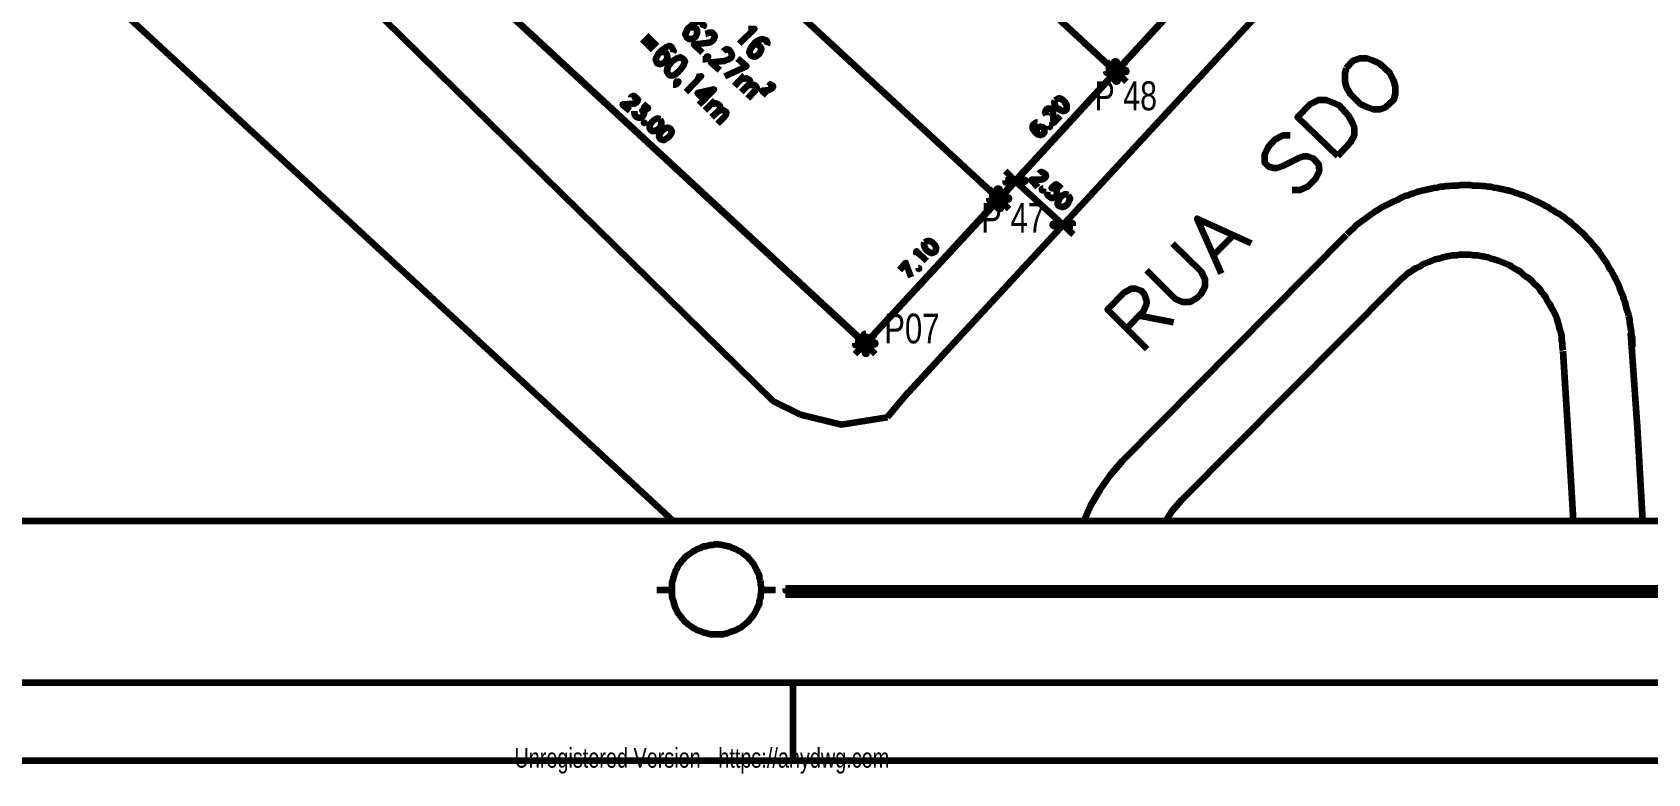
# Model space of a CAD drawing. Header units: inches. Extents: x 1 to 529, y -1 to 335.
# Drawn here: x 189.2 to 352.6, y -1.3 to 73.6 of the extents above; entities that cross this region are included whole.
import ezdxf

# ---------------------------------------------------------------- set-up
doc = ezdxf.new("R2010")
doc.units = ezdxf.units.IN
for name, color, linetype, lineweight in [('H', 7, 'CONTINUOUS', 100), ('P', 250, 'CONTINUOUS', 100), ('Text', 250, 'CONTINUOUS', 100)]:
    doc.layers.add(name, color=color, linetype=linetype, lineweight=lineweight)
doc.styles.get("Standard").update_dxf_attribs({"font": 'txt', "width": 0.75})

msp = doc.modelspace()

# ---------------------------------------------------------------- hatches: boundary and pattern name
at = {"layer": 'H', "linetype": 'CONTINUOUS'}
for color, points in [(252, [(299, 68.67), (298.67, 70.67), (298.8, 68.67), (299, 68.67), (298.67, 70.67), (298.93, 70.67)]), (252, [(298.67, 70.67), (299, 68.67), (298.93, 70.67), (298.67, 70.67), (299, 68.67), (298.8, 68.67)]), (252, [(297.87, 69.53), (299.87, 69.8), (297.8, 69.73), (297.87, 69.53), (299.87, 69.8), (299.87, 69.6)]), (252, [(287.2, 55.8), (286.8, 57.8), (286.93, 55.8), (287.2, 55.8), (286.8, 57.8), (287.07, 57.8)]), (252, [(286.8, 57.8), (287.2, 55.8), (287.07, 57.8), (286.8, 57.8), (287.2, 55.8), (286.93, 55.8)]), (252, [(287.67, 58.47), (289.67, 58.73), (287.67, 58.67), (287.67, 58.47), (289.67, 58.73), (289.67, 58.53)]), (252, [(286, 56.67), (288, 56.93), (286, 56.87), (286, 56.67), (288, 56.93), (288, 56.73)]), (252, [(294.47, 54.33), (292.47, 54.07), (294.47, 54.07), (294.47, 54.33), (292.47, 54.07), (292.47, 54.27)]), (252, [(273.33, 43.13), (273.6, 41.13), (273.53, 43.13), (273.33, 43.13), (273.6, 41.13), (273.47, 41.13)]), (252, [(272.47, 42), (274.47, 42.27), (272.47, 42.2), (272.47, 42), (274.47, 42.27), (274.47, 42.07)]), (0, [(265.4, 17.2), (367.27, 17.4), (265.4, 17.4), (265.4, 17.2), (367.27, 17.4), (367.27, 17.2)])]:
    msp.add_hatch(color=color, dxfattribs=at).paths.add_polyline_path(points)

# ---------------------------------------------------------------- linework, layer by layer
at = {"layer": 'P', "color": 252, "linetype": 'CONTINUOUS'}
for points in [[(1.2, 334.87), (474.8, 334.87), (474.8, 0), (1.2, 0), (1.2, 334.87)], [(18.07, 327), (466.93, 327), (466.93, 7.87), (18.07, 7.87), (18.07, 327)], [(23.4, 24.27), (370.13, 24.27), (370.13, 319.27), (23.4, 319.27), (23.4, 24.27)], [(281.67, 41.4), (340.47, 105), (343.67, 109.27), (345.07, 112.27), (346.47, 168.4), (346.47, 170.6), (345.87, 173.4), (345.27, 174.6), (344.2, 177.53), (341.93, 180.8), (340.47, 182.27), (193.6, 319.2)], [(169.47, 129.2), (264.13, 36.4)], [(251.2, 113.73), (298.93, 69.53)], [(239.33, 100.87), (287.13, 56.67)], [(225.8, 86.33), (273.6, 42.07)], [(254.07, 24.27), (188.4, 84.93)], [(298.73, 69.53), (310.8, 82.6)], [(298.8, 68.67), (299, 68.67), (298.67, 70.67), (298.8, 68.67)], [(299, 68.67), (298.67, 70.67), (298.93, 70.67), (299, 68.67)], [(298.93, 70.67), (298.67, 70.67), (299, 68.67), (298.93, 70.67)], [(298.67, 70.67), (299, 68.67), (298.8, 68.67), (298.67, 70.67)], [(286.93, 56.67), (298.93, 69.73)], [(297.8, 69.73), (297.87, 69.53), (299.87, 69.8), (297.8, 69.73)], [(297.87, 69.53), (299.87, 69.8), (299.87, 69.6), (297.87, 69.53)], [(294.53, 53.2), (293.47, 54.2), (288.67, 58.6), (287.67, 59.6)], [(286.93, 55.8), (287.2, 55.8), (286.8, 57.8), (286.93, 55.8)], [(287.2, 55.8), (286.8, 57.8), (287.07, 57.8), (287.2, 55.8)], [(287.07, 57.8), (286.8, 57.8), (287.2, 55.8), (287.07, 57.8)], [(286.8, 57.8), (287.2, 55.8), (286.93, 55.8), (286.8, 57.8)], [(287.67, 58.67), (287.67, 58.47), (289.67, 58.73), (287.67, 58.67)], [(287.67, 58.47), (289.67, 58.73), (289.67, 58.53), (287.67, 58.47)], [(351.07, 41.8), (351.07, 42.13), (351.07, 42.47), (351.07, 42.73), (351, 43.07), (351, 43.4), (350.93, 43.67), (350.87, 44), (350.8, 44.27), (350.8, 44.6), (350.73, 44.93), (350.67, 45.2), (350.53, 45.53), (350.47, 45.8), (350.4, 46.07), (350.33, 46.4), (350.2, 46.67), (350.13, 47), (350, 47.27), (349.87, 47.53), (349.8, 47.8), (349.67, 48.13), (349.53, 48.4), (349.4, 48.67), (349.27, 48.93), (349.13, 49.2), (349, 49.47), (348.8, 49.73), (348.67, 50), (348.53, 50.27), (348.33, 50.53), (348.2, 50.73), (348, 51), (347.8, 51.27), (347.67, 51.47), (347.47, 51.73), (347.27, 52), (347.07, 52.2), (346.87, 52.47), (346.67, 52.67), (346.47, 52.87), (346.27, 53.13), (346.07, 53.33), (345.8, 53.53), (345.6, 53.73), (345.4, 53.93), (345.13, 54.13), (344.93, 54.33), (344.67, 54.53), (344.4, 54.73), (344.2, 54.93), (343.93, 55.07), (343.67, 55.27), (343.4, 55.4), (343.13, 55.6), (342.87, 55.73), (342.6, 55.93), (342.33, 56.07), (342.07, 56.2), (341.8, 56.33), (341.53, 56.47), (341.27, 56.6), (340.93, 56.73), (340.67, 56.87), (340.4, 57), (340.07, 57.13), (339.8, 57.2), (339.47, 57.33), (339.2, 57.4), (338.87, 57.53), (338.6, 57.6), (338.27, 57.67), (338, 57.73), (337.67, 57.8), (337.4, 57.87), (337.07, 57.93), (336.8, 58), (336.47, 58), (336.13, 58.07), (335.87, 58.07), (335.53, 58.13), (335.27, 58.13), (334.93, 58.13), (334.67, 58.2), (334.33, 58.2), (334, 58.2), (333.73, 58.2), (333.4, 58.13), (333.13, 58.13), (332.8, 58.13), (332.53, 58.07), (332.2, 58.07), (331.93, 58), (331.6, 58), (331.33, 57.93), (331, 57.87), (330.73, 57.8), (330.4, 57.73), (330.13, 57.67), (329.8, 57.6), (329.53, 57.53), (329.27, 57.47), (328.93, 57.33), (328.67, 57.27), (328.4, 57.13), (328.07, 57.07), (327.8, 56.93), (327.53, 56.8), (327.27, 56.67), (326.93, 56.53), (326.67, 56.4), (326.4, 56.27), (326.13, 56.13), (325.87, 56), (325.6, 55.87), (325.33, 55.67), (325.07, 55.53), (324.8, 55.33), (324.6, 55.2), (324.33, 55), (324.07, 54.8), (323.8, 54.6), (323.6, 54.47), (323.33, 54.27), (323.07, 54.07), (322.87, 53.8), (322.6, 53.6), (322.4, 53.4), (322.2, 53.2)], [(273.4, 42.07), (287.13, 56.87)], [(286, 56.87), (286, 56.67), (288, 56.93), (286, 56.87)], [(286, 56.67), (288, 56.93), (288, 56.73), (286, 56.67)], [(294.47, 54.07), (294.47, 54.33), (292.47, 54.07), (294.47, 54.07)], [(294.47, 54.33), (292.47, 54.07), (292.47, 54.27), (294.47, 54.33)], [(322.13, 53.13), (299.47, 30.27)], [(344.07, 41.47), (344, 41.8), (344, 42.2), (343.93, 42.53), (343.93, 42.93), (343.87, 43.27), (343.73, 43.6), (343.67, 43.93), (343.53, 44.33), (343.47, 44.67), (343.33, 45), (343.2, 45.33), (343, 45.6), (342.87, 45.93), (342.67, 46.27), (342.47, 46.53), (342.33, 46.87), (342.07, 47.13), (341.87, 47.4), (341.67, 47.73), (341.4, 48), (341.13, 48.2), (340.93, 48.47), (340.67, 48.73), (340.33, 48.93), (340.07, 49.13), (339.8, 49.4), (339.47, 49.6), (339.2, 49.73), (338.87, 49.93), (338.53, 50.13), (338.2, 50.27), (337.87, 50.4), (337.53, 50.53), (337.13, 50.67), (336.8, 50.73), (336.47, 50.87), (336.13, 50.93), (335.73, 51), (335.4, 51.07), (335, 51.07), (334.67, 51.13), (334.33, 51.13), (333.93, 51.13), (333.6, 51.13), (333.27, 51.07), (332.87, 51.07), (332.53, 51), (332.2, 50.93), (331.87, 50.87), (331.47, 50.73), (331.13, 50.67), (330.8, 50.53), (330.47, 50.4), (330.13, 50.27), (329.8, 50.13), (329.53, 49.93), (329.2, 49.8), (328.87, 49.6), (328.6, 49.4), (328.27, 49.2), (328, 48.93), (327.73, 48.73), (327.47, 48.47), (327.2, 48.2)], [(327.2, 48.2), (305.47, 26.33), (304.53, 25.27), (303.87, 24.27)], [(273.53, 43.13), (273.33, 43.13), (273.6, 41.13), (273.53, 43.13)], [(273.33, 43.13), (273.6, 41.13), (273.47, 41.13), (273.33, 43.13)], [(352.13, 24.27), (351.6, 33.73), (350.93, 43.27)], [(272.47, 42.2), (272.47, 42), (274.47, 42.27), (272.47, 42.2)], [(272.47, 42), (274.47, 42.27), (274.47, 42.07), (272.47, 42)], [(277.87, 37.27), (281.67, 41.4)], [(345.13, 24.27), (344.6, 32.8), (344.07, 41.4)], [(264.13, 36.4), (266.93, 35)], [(275.73, 34.73), (277.87, 37.27)], [(266.93, 35), (271.07, 34), (275.73, 34.73)], [(299.47, 30.27), (298.27, 28.87), (297.2, 27.4), (296.27, 25.8), (295.6, 24.27)], [(263, 17.33), (263, 17.53), (262.93, 17.8), (262.93, 18), (262.87, 18.2), (262.8, 18.47), (262.8, 18.67), (262.73, 18.87), (262.6, 19.07), (262.53, 19.27), (262.4, 19.47), (262.33, 19.67), (262.2, 19.87), (262.07, 20), (261.93, 20.2), (261.8, 20.33), (261.67, 20.53), (261.47, 20.67), (261.33, 20.8), (261.13, 20.93), (261, 21.07), (260.8, 21.2), (260.6, 21.27), (260.4, 21.4), (260.2, 21.47), (260, 21.53), (259.8, 21.67), (259.6, 21.67), (259.33, 21.73), (259.13, 21.8), (258.93, 21.8), (258.67, 21.87), (258.47, 21.87), (258.2, 21.87), (258, 21.8), (257.73, 21.8), (257.53, 21.73), (257.33, 21.67), (257.07, 21.67), (256.87, 21.53), (256.67, 21.47), (256.47, 21.4), (256.27, 21.27), (256.07, 21.2), (255.93, 21.07), (255.73, 20.93), (255.53, 20.8), (255.4, 20.67), (255.2, 20.53), (255.07, 20.33), (254.93, 20.2), (254.8, 20), (254.67, 19.87), (254.53, 19.67), (254.47, 19.47), (254.33, 19.27), (254.27, 19.07), (254.2, 18.87), (254.13, 18.67), (254.07, 18.47), (254, 18.2), (253.93, 18), (253.93, 17.8), (253.93, 17.53), (253.93, 17.33), (253.93, 17.07), (253.93, 16.87), (253.93, 16.6), (254, 16.4), (254.07, 16.2), (254.13, 15.93), (254.2, 15.73), (254.27, 15.53), (254.33, 15.33), (254.47, 15.13), (254.53, 14.93), (254.67, 14.8), (254.8, 14.6), (254.93, 14.4), (255.07, 14.27), (255.2, 14.07), (255.4, 13.93), (255.53, 13.8), (255.73, 13.67), (255.93, 13.53), (256.07, 13.4), (256.27, 13.33), (256.47, 13.2), (256.67, 13.13), (256.87, 13.07), (257.07, 13), (257.33, 12.93), (257.53, 12.87), (257.73, 12.8), (258, 12.8), (258.2, 12.8), (258.47, 12.8), (258.67, 12.8), (258.93, 12.8), (259.13, 12.8), (259.33, 12.87), (259.6, 12.93), (259.8, 13), (260, 13.07), (260.2, 13.13), (260.4, 13.2), (260.6, 13.33), (260.8, 13.4), (261, 13.53), (261.13, 13.67), (261.33, 13.8), (261.47, 13.93), (261.67, 14.07), (261.8, 14.27), (261.93, 14.4), (262.07, 14.6), (262.2, 14.8), (262.33, 14.93), (262.4, 15.13), (262.53, 15.33), (262.6, 15.53), (262.73, 15.73), (262.8, 15.93), (262.8, 16.2), (262.87, 16.4), (262.93, 16.6), (262.93, 16.87), (263, 17.07), (263, 17.33)], [(265.4, 16.8), (367.27, 16.8)], [(266.2, 0), (266.2, 7.87)]]:
    msp.add_lwpolyline(points, dxfattribs=at)
at = {"layer": 'P', "color": 0, "linetype": 'CONTINUOUS'}
for points in [[(340.13, 173), (338.8, 113.07), (273.47, 42.13), (64.47, 235.6), (112.33, 287.4), (244.8, 164.8), (292.67, 216.53), (340.13, 173)], [(298.8, 69.67), (251.27, 113.67)], [(287, 56.8), (239.4, 100.8)], [(257.07, 74.07), (257.2, 74.33), (257, 74.53), (256.93, 74.67), (256.67, 74.73), (256.33, 74.67), (255.93, 74.33), (255.53, 74), (255.33, 73.6), (255.27, 73.4), (255.4, 73.13), (255.47, 73.07), (255.67, 72.93), (256, 73), (256.27, 73.13), (256.33, 73.2), (256.47, 73.47), (256.47, 73.8), (256.4, 74), (256.33, 74.07), (256.13, 74.13), (255.8, 74.13), (255.53, 74)], [(257.33, 73.47), (257.47, 73.53), (257.67, 73.6), (257.8, 73.6), (258, 73.6), (258.2, 73.4), (258.27, 73.2), (258.2, 73.07), (258.13, 72.87), (258, 72.73), (257.8, 72.6), (257.47, 72.53), (256.13, 72.4), (257, 71.6)], [(261.67, 74), (261.87, 74), (262.27, 74), (260.73, 72.47)], [(250.93, 72.93), (252, 71.87)], [(251.33, 73.33), (252.4, 72.27)], [(254.07, 71.6), (254.13, 71.73), (254, 72), (253.93, 72.13), (253.67, 72.27), (253.33, 72.13), (252.87, 71.8), (252.53, 71.47), (252.33, 71.07), (252.27, 70.87), (252.4, 70.6), (252.4, 70.53), (252.67, 70.4), (252.93, 70.47), (253.2, 70.6), (253.27, 70.73), (253.47, 71), (253.47, 71.2), (253.4, 71.47), (253.33, 71.53), (253.07, 71.67), (252.8, 71.6), (252.53, 71.47)], [(259.13, 71.73), (259.2, 71.8), (259.4, 71.93), (259.53, 71.93), (259.73, 71.87), (259.93, 71.6), (260, 71.4), (260, 71.27), (259.93, 71.07), (259.73, 70.93), (259.6, 70.87), (259.2, 70.73), (257.87, 70.6), (258.73, 69.8)], [(263.53, 72.33), (263.6, 72.53), (263.53, 72.8), (263.33, 72.87), (263.13, 72.93), (262.8, 72.87), (262.33, 72.6), (262, 72.2), (261.8, 71.87), (261.73, 71.6), (261.87, 71.33), (261.93, 71.27), (262.13, 71.2), (262.4, 71.2), (262.67, 71.4), (262.8, 71.47), (262.93, 71.73), (263, 72), (262.8, 72.27), (262.8, 72.27), (262.53, 72.4), (262.33, 72.4), (262, 72.2)], [(255, 71), (254.8, 71.13), (254.4, 71), (254, 70.73), (253.8, 70.53), (253.47, 70.07), (253.4, 69.73), (253.47, 69.53), (253.6, 69.33), (253.87, 69.27), (254.2, 69.33), (254.6, 69.67), (254.8, 69.87), (255.13, 70.33), (255.27, 70.67), (255.13, 70.87), (255, 71)], [(257.53, 71.07), (257.47, 71.07), (257.47, 71.2), (257.6, 71.2), (257.53, 71.07), (257.4, 70.93), (257.2, 70.87), (257.07, 70.87)], [(259.27, 69.2), (261.47, 70.2), (260.6, 71)], [(297.87, 68.67), (299.87, 70.67)], [(297.87, 70.67), (299.87, 68.67)], [(299.53, 69.67), (299.47, 69.93), (299.33, 70.13), (299.13, 70.33), (298.87, 70.4), (298.6, 70.33), (298.33, 70.13), (298.2, 69.93), (298.13, 69.67), (298.2, 69.4), (298.33, 69.2), (298.6, 69), (298.87, 69), (299.13, 69), (299.33, 69.2), (299.47, 69.4), (299.53, 69.67)], [(322.13, 70), (322, 69.47), (322, 68.67), (322.13, 68.13), (322.53, 67.4), (323.53, 66.4), (324.27, 66.07), (324.87, 65.87), (325.6, 65.87), (326.13, 66.07), (326.93, 66.8), (327.13, 67.4), (327.13, 68.13), (326.93, 68.73), (326.53, 69.53), (325.6, 70.4), (324.8, 70.8), (324.2, 71), (323.47, 71), (322.87, 70.8), (322.13, 70)], [(254.53, 68.53), (254.4, 68.53), (254.4, 68.67), (254.6, 68.67), (254.53, 68.53), (254.4, 68.4), (254.2, 68.33), (254.07, 68.33)], [(256.33, 69.2), (256.47, 69.13), (256.87, 69.2), (255.33, 67.6)], [(261.27, 69.27), (260.27, 68.2)], [(261, 68.93), (261.47, 69), (261.6, 68.93), (261.8, 68.8), (261.8, 68.6), (261.67, 68.33), (260.93, 67.6)], [(249.8, 67.13), (249.8, 67.13), (250, 67.2), (250.07, 67.2), (250.2, 67.13), (250.4, 66.93), (250.47, 66.87), (250.47, 66.8), (250.4, 66.6), (250.33, 66.53), (250.13, 66.4), (249.93, 66.4), (248.93, 66.33), (249.67, 65.73)], [(256.67, 66.33), (258.2, 67.87), (256.53, 67.47), (257.4, 66.6)], [(261.67, 68.33), (262.07, 68.33), (262.27, 68.33), (262.47, 68.13), (262.47, 67.93), (262.33, 67.67), (261.6, 66.93)], [(263.67, 68.33), (263.73, 68.33), (263.87, 68.33), (263.87, 68.4), (264, 68.33), (264.13, 68.27), (264.13, 68.13), (264.13, 68.07), (264.07, 68), (264, 67.93), (263.87, 67.87), (263.73, 67.8), (263.07, 67.73), (263.53, 67.33)], [(251, 66.4), (251.53, 65.93), (250.93, 65.73), (251.07, 65.6), (251.13, 65.47), (251.13, 65.4), (251, 65.2), (250.93, 65.07), (250.73, 65), (250.53, 65), (250.33, 65.07), (250.2, 65.2), (250.13, 65.4), (250.13, 65.53), (250.13, 65.67)], [(258.27, 66.73), (257.27, 65.73)], [(258, 66.4), (258.4, 66.47), (258.53, 66.4), (258.73, 66.27), (258.8, 66.07), (258.67, 65.73), (257.93, 65.07)], [(258.67, 65.73), (259.07, 65.8), (259.2, 65.73), (259.4, 65.6), (259.4, 65.4), (259.27, 65.13), (258.53, 64.4)], [(291.8, 65.27), (291.8, 65.33), (291.67, 65.47), (291.67, 65.6), (291.73, 65.73), (291.93, 65.93), (292.07, 65.93), (292.13, 65.93), (292.33, 65.93), (292.4, 65.8), (292.47, 65.67), (292.47, 65.4), (292.53, 64.47), (293.2, 65.2)], [(292.67, 66.73), (292.6, 66.53), (292.67, 66.27), (292.87, 66), (293, 65.93), (293.33, 65.73), (293.53, 65.67), (293.73, 65.73), (293.87, 65.87), (293.87, 66.07), (293.87, 66.27), (293.67, 66.6), (293.53, 66.73), (293.2, 66.93), (293, 66.93), (292.8, 66.8), (292.67, 66.73)], [(321.27, 61.13), (317.2, 65.07), (318.53, 66.4), (319.33, 66.8), (320.07, 66.8), (320.6, 66.6), (321.4, 66.27), (322.33, 65.27), (322.73, 64.53), (322.93, 64), (322.93, 63.2), (322.53, 62.47), (321.27, 61.13)], [(251.13, 64.53), (251.07, 64.53), (251.07, 64.47), (251.2, 64.47), (251.13, 64.53)], [(252.73, 64.87), (252.53, 64.93), (252.27, 64.87), (252, 64.67), (251.87, 64.53), (251.67, 64.2), (251.67, 64), (251.73, 63.8), (251.87, 63.67), (252, 63.67), (252.27, 63.67), (252.53, 63.87), (252.73, 64), (252.87, 64.33), (252.87, 64.53), (252.8, 64.73), (252.73, 64.87)], [(253.67, 63.93), (253.47, 64), (253.27, 63.93), (253, 63.73), (252.87, 63.6), (252.67, 63.33), (252.6, 63.07), (252.73, 62.87), (252.87, 62.8), (253.07, 62.73), (253.2, 62.8), (253.53, 63), (253.67, 63.13), (253.87, 63.4), (253.93, 63.67), (253.8, 63.87), (253.67, 63.93)], [(290.87, 64.47), (290.73, 64.53), (290.6, 64.4), (290.47, 64.33), (290.4, 64.13), (290.4, 63.87), (290.6, 63.6), (290.87, 63.33), (291.13, 63.27), (291.27, 63.27), (291.47, 63.33), (291.53, 63.4), (291.6, 63.6), (291.6, 63.8), (291.53, 64), (291.47, 64), (291.27, 64.07), (291.13, 64.07), (290.93, 64), (290.87, 63.93), (290.8, 63.73), (290.8, 63.53), (290.87, 63.33)], [(292.07, 64.2), (292.13, 64.07), (292.2, 64.07), (292.13, 64.2), (292.07, 64.2)], [(316.47, 63.2), (315.73, 63.2), (314.93, 62.8), (314.2, 62), (313.87, 61.27), (313.87, 60.47), (314.27, 60.07), (314.8, 59.93), (315.13, 59.93), (315.73, 60.13), (317.27, 60.93), (317.87, 61.13), (318.2, 61.13), (318.8, 60.93), (319.33, 60.33), (319.4, 59.6), (319, 58.8), (318.2, 58), (317.47, 57.67), (316.67, 57.67)], [(291.07, 59.4), (291.13, 59.47), (291.27, 59.53), (291.27, 59.53), (291.47, 59.47), (291.67, 59.33), (291.73, 59.2), (291.73, 59.07), (291.67, 58.93), (291.6, 58.87), (291.47, 58.8), (291.2, 58.73), (290.27, 58.73), (290.93, 58)], [(286, 55.8), (288, 57.8)], [(286, 57.8), (288, 55.8)], [(287.73, 56.8), (287.67, 57.07), (287.53, 57.33), (287.33, 57.47), (287.07, 57.53), (286.8, 57.47), (286.53, 57.33), (286.4, 57.07), (286.33, 56.8), (286.4, 56.53), (286.53, 56.33), (286.8, 56.2), (287.07, 56.13), (287.33, 56.2), (287.53, 56.33), (287.67, 56.53), (287.73, 56.8)], [(291.47, 57.8), (291.33, 57.8), (291.33, 57.67), (291.47, 57.67), (291.47, 57.8)], [(293.33, 57.8), (292.8, 58.27), (292.33, 57.87), (292.47, 57.87), (292.67, 57.8), (292.8, 57.67), (292.87, 57.47), (292.87, 57.27), (292.8, 57.07), (292.67, 57), (292.47, 56.87), (292.33, 56.87), (292.13, 57), (292, 57.07), (291.87, 57.27), (291.87, 57.33), (291.93, 57.53)], [(294, 57.2), (293.8, 57.27), (293.53, 57.2), (293.27, 57), (293.13, 56.8), (293, 56.53), (292.93, 56.33), (293, 56.13), (293.13, 56.07), (293.33, 56), (293.53, 56), (293.87, 56.2), (294, 56.33), (294.13, 56.67), (294.2, 56.87), (294.07, 57.07), (294, 57.2)], [(309.53, 49.27), (307.07, 54.8), (312.53, 52.33)], [(279.47, 52.4), (279.4, 52.2), (279.47, 51.93), (279.6, 51.67), (279.8, 51.53), (280.07, 51.33), (280.33, 51.33), (280.47, 51.4), (280.6, 51.53), (280.67, 51.67), (280.67, 51.93), (280.47, 52.2), (280.27, 52.4), (280, 52.53), (279.73, 52.53), (279.6, 52.47), (279.47, 52.4)], [(308.8, 51.2), (310.67, 53.07)], [(278.6, 51.07), (278.67, 51.2), (278.67, 51.53), (279.67, 50.53)], [(301.93, 49.6), (304.8, 46.73), (305.53, 46.4), (306.33, 46.4), (307.07, 46.8), (307.47, 47.2), (307.87, 47.93), (307.87, 48.67), (307.47, 49.47), (304.6, 52.27)], [(278.13, 48.87), (277.6, 50.33), (276.93, 49.6)], [(278.87, 49.8), (278.87, 49.73), (278.93, 49.73), (278.93, 49.8), (278.87, 49.8)], [(302, 41.6), (298, 45.6), (299.67, 47.33), (300.4, 47.73), (300.8, 47.73), (301.4, 47.53), (301.73, 47.13), (301.93, 46.53), (301.93, 46.2), (301.6, 45.4), (299.87, 43.67)], [(301.2, 45), (304.67, 44.33)], [(272.47, 41.13), (274.47, 43.13)], [(272.47, 43.13), (274.47, 41.13)], [(274.2, 42.2), (274.13, 42.47), (274, 42.67), (273.8, 42.8), (273.53, 42.87), (273.27, 42.8), (273, 42.67), (272.87, 42.47), (272.8, 42.2), (272.87, 41.87), (273, 41.67), (273.27, 41.53), (273.53, 41.47), (273.8, 41.53), (274, 41.67), (274.13, 41.87), (274.2, 42.2)], [(252.4, 17.27), (253.87, 17.27)], [(263, 17.27), (264.4, 17.27)], [(265.4, 17.4), (265.4, 17.2), (367.27, 17.4), (265.4, 17.4)], [(265.4, 17.2), (367.27, 17.4), (367.27, 17.2), (265.4, 17.2)]]:
    msp.add_lwpolyline(points, dxfattribs=at)

# ---------------------------------------------------------------- texts
at = {"layer": 'Text', "color": 0, "linetype": 'CONTINUOUS', "attachment_point": 4}
for s, insert, char_height, width in [('{\\fHelvetica|b0|i0|c1|p15;P 48}', (296.67, 67.2), 2.9333, 12.6), ('{\\fHelvetica|b0|i0|c1|p15;P 47}', (285.2, 54.87), 3, 12.6), ('{\\fHelvetica|b0|i0|c1|p15;P07}', (275.4, 43.67), 3, 9.4)]:
    msp.add_mtext(s, dxfattribs=dict(at, insert=insert, char_height=char_height, width=width))
at = {"layer": 'Text', "color": 252, "linetype": 'CONTINUOUS', "attachment_point": 4}
for insert, char_height in [((267.33, 22.4), 3.8667), ((256.13, 19.6), 3.8667), ((264.8, 16.53), 2)]:
    msp.add_mtext('{\\fSans Serif|b0|i0|c1|p15;}', dxfattribs=dict(at, insert=insert, char_height=char_height))
at = {"layer": 'Text', "color": 240, "insert": (238, 0), "char_height": 2, "width": 119, "attachment_point": 4}
msp.add_mtext('Unregistered Version - https://anydwg.com', dxfattribs=at)

doc.saveas('drawing.dxf')
